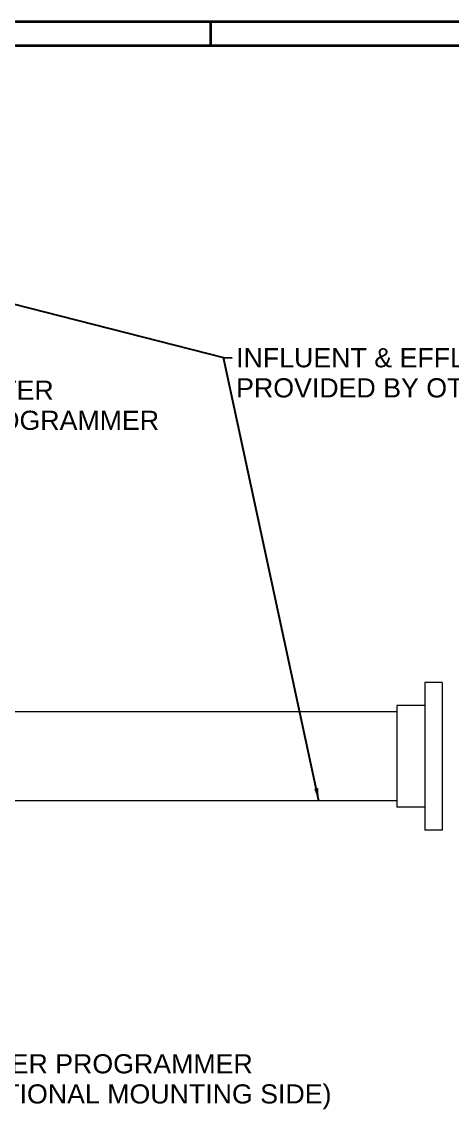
# Model space of a CAD drawing. Header units: inches. Extents: x 12 to 318, y 5 to 204.
# Drawn here: x 74 to 106, y 123.3 to 204.2 of the extents above; entities that cross this region are included whole.
import ezdxf

# ---------------------------------------------------------------- set-up
doc = ezdxf.new("R2010")
doc.units = ezdxf.units.IN
doc.header["$LTSCALE"] = 9.5
doc.header["$MEASUREMENT"] = 0
doc.layers.get('0').update_dxf_attribs({"lineweight": 25})
for name, color, linetype, lineweight in [('Border', 7, 'Continuous', 35), ('Symbol', 7, 'Continuous', 25), ('Symbol (ANSI)', 7, 'Continuous', 25), ('Visible', 7, 'Continuous', 18)]:
    doc.layers.add(name, color=color, linetype=linetype, lineweight=lineweight)
doc.styles.add('MEMCOR Medium', font='arial.ttf')
doc.styles.add('Standard D-E', font='arial.ttf')
doc.dimstyles.new('Default (ANSI)$7', dxfattribs={"dimscale": 9.5, "dimtxt": 0.15, "dimasz": 0.098425, "dimexe": 0.125, "dimexo": 0.0625, "dimgap": 0.031496, "dimtad": 0, "dimtih": 1, "dimtoh": 1, "dimdec": 4, "dimrnd": 1e-08, "dimzin": 3, "dimdsep": 46, "dimlunit": 5, "dimtxsty": 'MEMCOR Medium', "dimcen": 0.09, "dimdle": 0.393701, "dimclrd": 256, "dimclre": 256, "dimclrt": 256, "dimadec": 0, "dimazin": 1, "dimtfac": 0.8, "dimtofl": 0, "dimtmove": 0, "dimatfit": 3, "dimfxl": 1, "dimfrac": 1, "dimtolj": 1, "dimtzin": 4, "dimlwd": -1, "dimlwe": -1, "dimarcsym": 0})
doc.dimstyles.new('in [mm] D-E NeptuneBenson$7', dxfattribs={"dimscale": 9.5, "dimtxt": 0.15, "dimasz": 0.098425, "dimexe": 0.125, "dimexo": 0.063, "dimgap": 0.031496, "dimtad": 0, "dimtih": 1, "dimtoh": 1, "dimdec": 4, "dimrnd": 1e-08, "dimzin": 3, "dimdsep": 46, "dimlunit": 5, "dimtxsty": 'Standard D-E', "dimcen": 0.09, "dimdle": 0.393701, "dimclrd": 256, "dimclre": 256, "dimclrt": 256, "dimadec": 1, "dimazin": 1, "dimtfac": 1, "dimtofl": 0, "dimtmove": 0, "dimatfit": 3, "dimfxl": 1, "dimfrac": 1, "dimtolj": 1, "dimtzin": 4, "dimlwd": -1, "dimlwe": -1, "dimarcsym": 0})

# ---------------------------------------------------------------- blocks, each defined once
blk = doc.blocks.new('Borders 22x34_D')
at = {"layer": 'Border'}
for p, q in [((33.5, 21.5), (1.25, 21.5)), ((9.2656, 21.5), (9.2656, 21.3125)), ((33.3125, 21.3125), (1.25, 21.3125))]:
    blk.add_line(p, q, dxfattribs=at)

msp = doc.modelspace()

# ---------------------------------------------------------------- linework, layer by layer
at = {"layer": 'Visible'}
for p, q in [((103.998561, 155.060271), (103.998561, 144.060271)), ((105.279811, 155.060271), (103.998561, 155.060271)), ((105.279811, 155.060271), (105.279811, 144.060271)), ((101.904811, 153.341521), (101.904811, 145.779021)), ((103.998561, 153.341521), (101.904811, 153.341521)), ((101.904811, 152.872771), (72.654811, 152.872771)), ((101.904811, 146.247771), (72.654811, 146.247771)), ((103.998561, 145.779021), (101.904811, 145.779021)), ((105.279811, 144.060271), (103.998561, 144.060271))]:
    msp.add_line(p, q, dxfattribs=at)

# ---------------------------------------------------------------- block references
at = {"xscale": 9.5, "yscale": 9.5, "zscale": 9.5}
msp.add_blockref('Borders 22x34_D', (0, 0), dxfattribs=at)

# ---------------------------------------------------------------- texts
at = {"layer": 'Symbol', "char_height": 1.42500005, "attachment_point": 1, "line_spacing_factor": 0.944221, "style": 'Standard D-E'}
for s, insert, width in [('\\fArial|b0|i0;FILTER\\P\\fArial|b0|i0;PROGRAMMER', (69.4944, 177.528653), 14.7137778), ('\\fArial|b0|i0;FILTER PROGRAMMER\\P\\fArial|b0|i0;(OPTIONAL MOUNTING SIDE)', (69.058638, 127.370102), 27.98626367)]:
    msp.add_mtext(s, dxfattribs=dict(at, insert=insert, width=width))
at = {"layer": 'Symbol (ANSI)', "insert": (89.937621, 179.944781), "char_height": 1.42500005, "width": 29.75990969, "attachment_point": 1, "line_spacing_factor": 0.944221, "style": 'MEMCOR Medium'}
msp.add_mtext('\\fArial|b0|i0;INFLUENT & EFFLUENT PIPING\\P\\fArial|b0|i0;PROVIDED BY OTHERS', dxfattribs=at)

# ---------------------------------------------------------------- leaders
at = {"layer": 'Symbol', "annotation_type": 0, "has_hookline": 1, "hookline_direction": 0}
for points, text_width in [([(65.868442, 171.98153), (68.260148, 176.816152), (69.195187, 176.816152)], 14.530918), ([(65.604409, 129.976503), (67.824386, 126.657602), (68.759425, 126.657602)], 27.789445)]:
    msp.add_leader(points, dimstyle='in [mm] D-E NeptuneBenson$7', override={"dimtad": 0}, dxfattribs=dict(at, text_width=text_width))
at = {"layer": 'Symbol (ANSI)', "annotation_type": 0, "has_hookline": 1, "hookline_direction": 0, "text_width": 29.443845}
msp.add_leader([(57.842311, 187.207275), (89.002582, 179.257262), (89.638409, 179.232281)], dimstyle='Default (ANSI)$7', override={"dimtad": 0}, dxfattribs=at)
at = {"layer": 'Symbol (ANSI)'}
msp.add_leader([(96.092832, 146.247771), (89.002582, 179.257262)], dimstyle='Default (ANSI)$7', override={"dimtad": 0}, dxfattribs=at)

doc.saveas('drawing.dxf')
